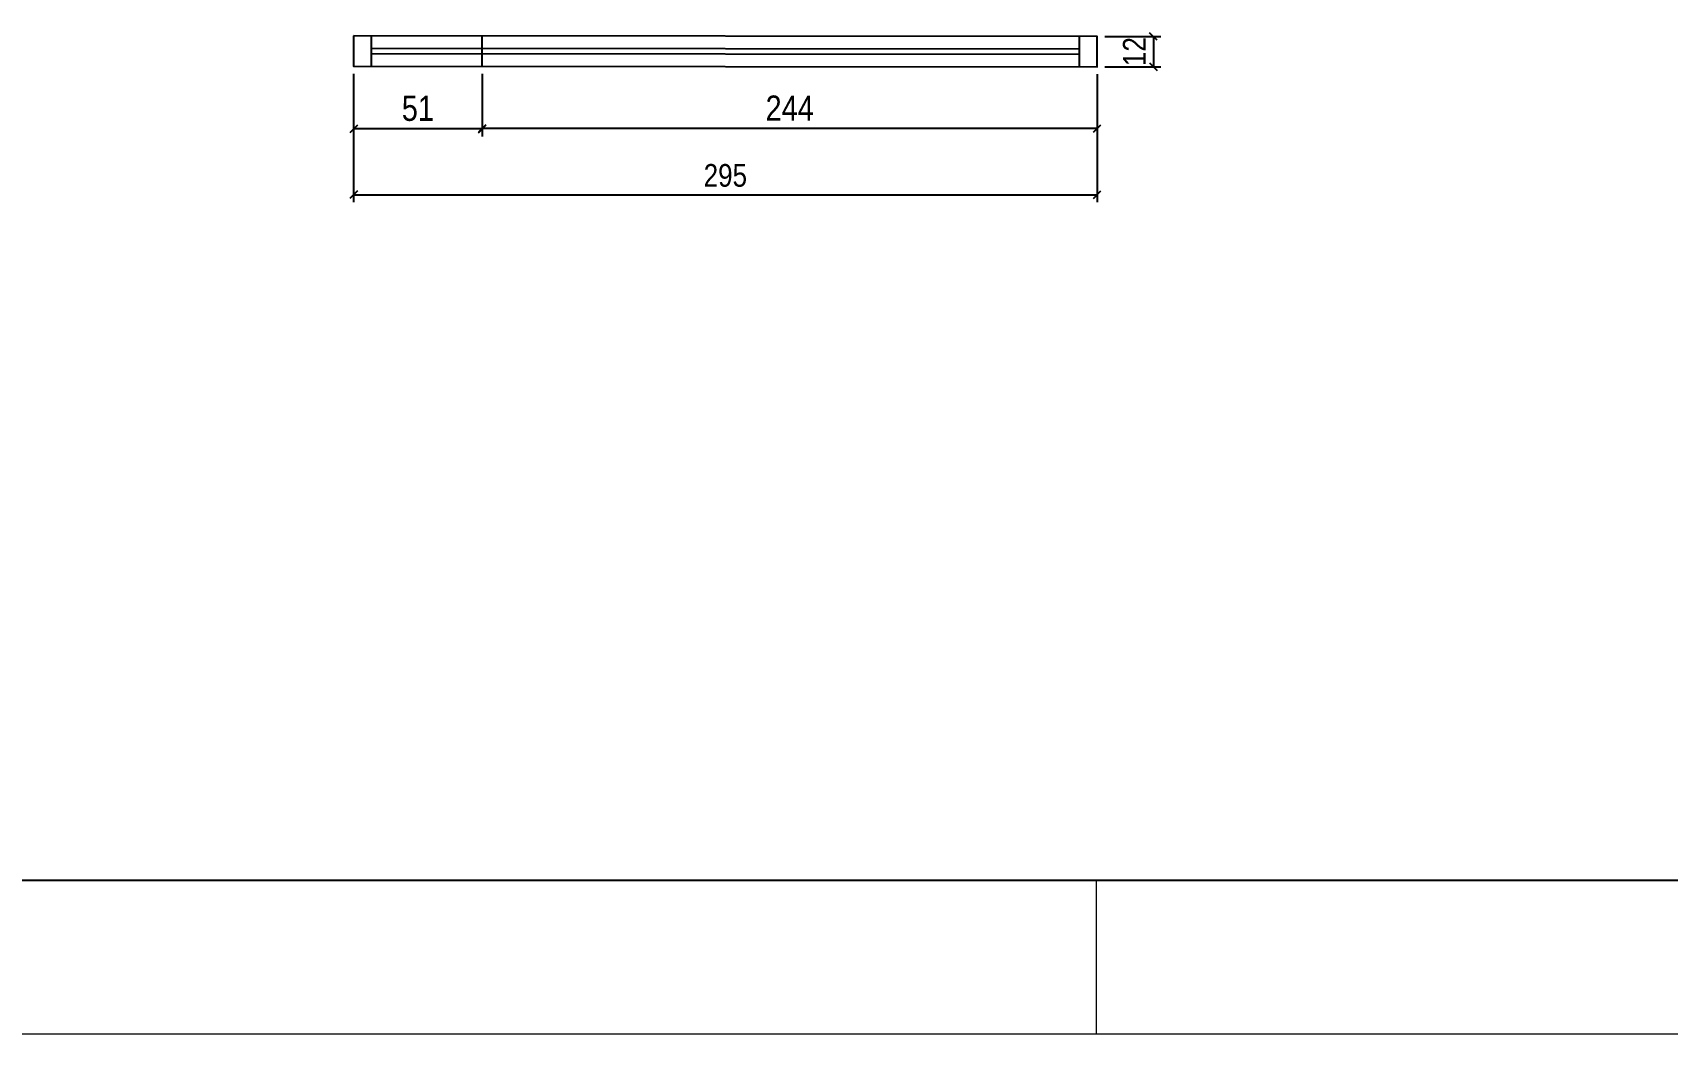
# Model space of a CAD drawing. Extents: x 3157 to 7449, y -544 to 2203.
# Drawn here: x 4777 to 5426, y -544 to -147 of the extents above; entities that cross this region are included whole.
import ezdxf

# ---------------------------------------------------------------- set-up
doc = ezdxf.new("R2010")
doc.units = 0
for name, color, linetype in [('COTA', 241, 'Continuous'), ('Painéis', 200, 'Continuous'), ('SARR_2.2x7', 40, 'Continuous'), ('SARR_EDITAR', 141, 'Continuous')]:
    doc.layers.add(name, color=color, linetype=linetype)
doc.layers.add('FOLHA', color=255, linetype='Continuous', lineweight=5)
doc.styles.add('COTA TECNICA', font='techl___.ttf', dxfattribs={"height": 10})
doc.styles.add('COTA TECNICA-50', font='techl___.ttf', dxfattribs={"height": 9})
doc.dimstyles.new('COTA PAINEL-50', dxfattribs={"dimtxt": 9, "dimasz": 3, "dimexe": 3, "dimexo": 3, "dimgap": 3, "dimtad": 1, "dimdec": 1, "dimzin": 12, "dimdsep": 46, "dimtxsty": 'COTA TECNICA-50', "dimblk1": 'OBLIQUE', "dimblk2": 'OBLIQUE', "dimsah": 1, "dimcen": 0.9, "dimclrd": 4, "dimclre": 4, "dimclrt": 240, "dimadec": 1, "dimazin": 3, "dimtfac": 1, "dimtdec": 1, "dimtmove": 0, "dimatfit": 3, "dimfxl": 1, "dimtolj": 1, "dimtzin": 12, "dimarcsym": 0})
doc.dimstyles.new('PAINEL', dxfattribs={"dimtxt": 10, "dimasz": 3, "dimexe": 3, "dimexo": 3, "dimgap": 3, "dimtad": 1, "dimdec": 1, "dimzin": 12, "dimdsep": 46, "dimtxsty": 'COTA TECNICA', "dimblk1": 'OBLIQUE', "dimblk2": 'OBLIQUE', "dimsah": 1, "dimcen": 0.9, "dimclrd": 4, "dimclre": 4, "dimclrt": 240, "dimadec": 1, "dimazin": 3, "dimtfac": 1, "dimtdec": 1, "dimtmove": 0, "dimatfit": 3, "dimfxl": 1, "dimtolj": 1, "dimtzin": 12, "dimarcsym": 0})

# ---------------------------------------------------------------- blocks, each defined once
blk = doc.blocks.new('_Oblique')
at = {"color": 0, "linetype": 'ByBlock', "lineweight": -2}
blk.add_line((-0.5, -0.5), (0.5, 0.5), dxfattribs=at)
blk = doc.blocks.new('*D181')
at = {"layer": 'COTA', "color": 4, "lineweight": -2, "transparency": 16777216}
for p, q in [((5202.46, -148.48), (5224.76, -148.48)), ((5221.76, -148.48), (5221.76, -160.48)), ((5202.46, -160.48), (5224.76, -160.48))]:
    blk.add_line(p, q, dxfattribs=at)
at = {"layer": 'Defpoints', "color": 0, "transparency": 16777216}
for p in [(5199.46, -148.48), (5199.46, -160.48), (5221.76, -160.48)]:
    blk.add_point(p, dxfattribs=at)
at = {"layer": 'COTA', "color": 4, "lineweight": -2, "transparency": 16777216, "xscale": 3, "yscale": 3, "zscale": 3}
for p, rotation in [((5221.76, -148.48), 90), ((5221.76, -160.48), 270)]:
    blk.add_blockref('_Oblique', p, dxfattribs=dict(at, rotation=rotation))
at = {"layer": 'COTA', "color": 240, "transparency": 16777216, "insert": (5214.2, -154.48), "char_height": 9, "attachment_point": 5, "rotation": 90, "style": 'COTA TECNICA-50'}
blk.add_mtext('\\A1;12', dxfattribs=at)
blk = doc.blocks.new('*D60')
at = {"layer": 'COTA', "color": 4, "lineweight": -2, "transparency": 16777216}
for p, q in [((4904.46, -163.38), (4904.46, -214.27)), ((5199.46, -163.48), (5199.46, -214.27)), ((4904.46, -211.27), (5199.46, -211.27))]:
    blk.add_line(p, q, dxfattribs=at)
at = {"layer": 'Defpoints', "color": 0, "transparency": 16777216}
for p in [(4904.46, -160.38), (5199.46, -160.48), (5199.46, -211.27)]:
    blk.add_point(p, dxfattribs=at)
at = {"layer": 'COTA', "color": 4, "lineweight": -2, "transparency": 16777216, "xscale": 3, "yscale": 3, "zscale": 3, "rotation": 180}
blk.add_blockref('_Oblique', (4904.46, -211.27), dxfattribs=at)
at = {"layer": 'COTA', "color": 4, "lineweight": -2, "transparency": 16777216, "xscale": 3, "yscale": 3, "zscale": 3}
blk.add_blockref('_Oblique', (5199.46, -211.27), dxfattribs=at)
at = {"layer": 'COTA', "color": 240, "transparency": 16777216, "insert": (5051.96, -203.65), "char_height": 9, "attachment_point": 5, "style": 'COTA TECNICA-50'}
blk.add_mtext('\\A1;295', dxfattribs=at)
blk = doc.blocks.new('*D182')
at = {"layer": 'COTA', "color": 4, "lineweight": -2, "transparency": 16777216}
for p, q in [((4955.48, -163.31), (4955.48, -187.98)), ((5199.46, -163.48), (5199.46, -187.98)), ((5199.46, -184.98), (4955.48, -184.98))]:
    blk.add_line(p, q, dxfattribs=at)
at = {"layer": 'Defpoints', "color": 0, "transparency": 16777216}
for p in [(4955.48, -160.31), (5199.46, -160.48), (4955.48, -184.98)]:
    blk.add_point(p, dxfattribs=at)
at = {"layer": 'COTA', "color": 4, "lineweight": -2, "transparency": 16777216, "xscale": 3, "yscale": 3, "zscale": 3, "rotation": 180}
blk.add_blockref('_Oblique', (4955.48, -184.98), dxfattribs=at)
at = {"layer": 'COTA', "color": 4, "lineweight": -2, "transparency": 16777216, "xscale": 3, "yscale": 3, "zscale": 3}
blk.add_blockref('_Oblique', (5199.46, -184.98), dxfattribs=at)
at = {"layer": 'COTA', "color": 240, "transparency": 16777216, "insert": (5077.47, -176.91), "char_height": 10, "attachment_point": 5, "style": 'COTA TECNICA'}
blk.add_mtext('\\A1;244', dxfattribs=at)
blk = doc.blocks.new('*D183')
at = {"layer": 'COTA', "color": 4, "lineweight": -2, "transparency": 16777216}
for p, q in [((4904.46, -163.27), (4904.46, -188.15)), ((4955.48, -163.31), (4955.48, -188.15)), ((4955.48, -185.15), (4904.46, -185.15))]:
    blk.add_line(p, q, dxfattribs=at)
at = {"layer": 'Defpoints', "color": 0, "transparency": 16777216}
for p in [(4904.46, -160.27), (4955.48, -160.31), (4904.46, -185.15)]:
    blk.add_point(p, dxfattribs=at)
at = {"layer": 'COTA', "color": 4, "lineweight": -2, "transparency": 16777216, "xscale": 3, "yscale": 3, "zscale": 3, "rotation": 180}
blk.add_blockref('_Oblique', (4904.46, -185.15), dxfattribs=at)
at = {"layer": 'COTA', "color": 4, "lineweight": -2, "transparency": 16777216, "xscale": 3, "yscale": 3, "zscale": 3}
blk.add_blockref('_Oblique', (4955.48, -185.15), dxfattribs=at)
at = {"layer": 'COTA', "color": 240, "transparency": 16777216, "insert": (4929.97, -177.04), "char_height": 10, "attachment_point": 5, "style": 'COTA TECNICA'}
blk.add_mtext('\\A1;51', dxfattribs=at)

msp = doc.modelspace()

# ---------------------------------------------------------------- linework, layer by layer
at = {"color": 30}
msp.add_line((7387.73, -483.39), (3309.25, -483.39), dxfattribs=at)
at = {"layer": 'FOLHA'}
for p, q in [((5199.13, -483.39), (5199.13, -544.36)), ((7448.7, -544.36), (3156.84, -544.36))]:
    msp.add_line(p, q, dxfattribs=at)
at = {"layer": 'Painéis'}
msp.add_line((4955.48, -160.31), (4955.49, -148.31), dxfattribs=at)
msp.add_lwpolyline([(4904.46, -148.27), (4904.46, -160.27), (5199.46, -160.48), (5199.46, -148.48)], close=True, dxfattribs=at)
at = {"layer": 'SARR_2.2x7', "linetype": 'Continuous'}
for p, q in [((4911.46, -148.27), (4911.46, -160.27)), ((5192.46, -160.48), (5192.46, -148.48))]:
    msp.add_line(p, q, dxfattribs=at)
at = {"layer": 'SARR_EDITAR', "linetype": 'Continuous'}
for p, q in [((5192.46, -153.48), (4911.46, -153.27)), ((4911.46, -155.27), (5192.46, -155.48))]:
    msp.add_line(p, q, dxfattribs=at)

# ---------------------------------------------------------------- dimensions: what is measured, and where the dimension line sits
at = {"layer": 'COTA'}
dim = msp.add_linear_dim(base=(5221.76, -160.48), p1=(5199.46, -148.48), p2=(5199.46, -160.48), angle=90, dimstyle='COTA PAINEL-50', dxfattribs=at)
dim.commit()
dim.dimension.update_dxf_attribs({"geometry": '*D181', "text_midpoint": (5221.76, -154.48), "dimtype": 160})
for base, p1, p2, dimstyle, picture, middle in [((4904.46, -185.15), (4955.48, -160.31), (4904.46, -160.27), 'PAINEL', '*D183', (4929.97, -177.04)), ((5199.46, -211.27), (4904.46, -160.38), (5199.46, -160.48), 'COTA PAINEL-50', '*D60', (5051.96, -203.65)), ((4955.48, -184.98), (5199.46, -160.48), (4955.48, -160.31), 'PAINEL', '*D182', (5077.47, -176.91))]:
    dim = msp.add_linear_dim(base=base, p1=p1, p2=p2, dimstyle=dimstyle, dxfattribs=at)
    dim.commit()
    dim.dimension.update_dxf_attribs({"geometry": picture, "text_midpoint": middle})

doc.saveas('drawing.dxf')
